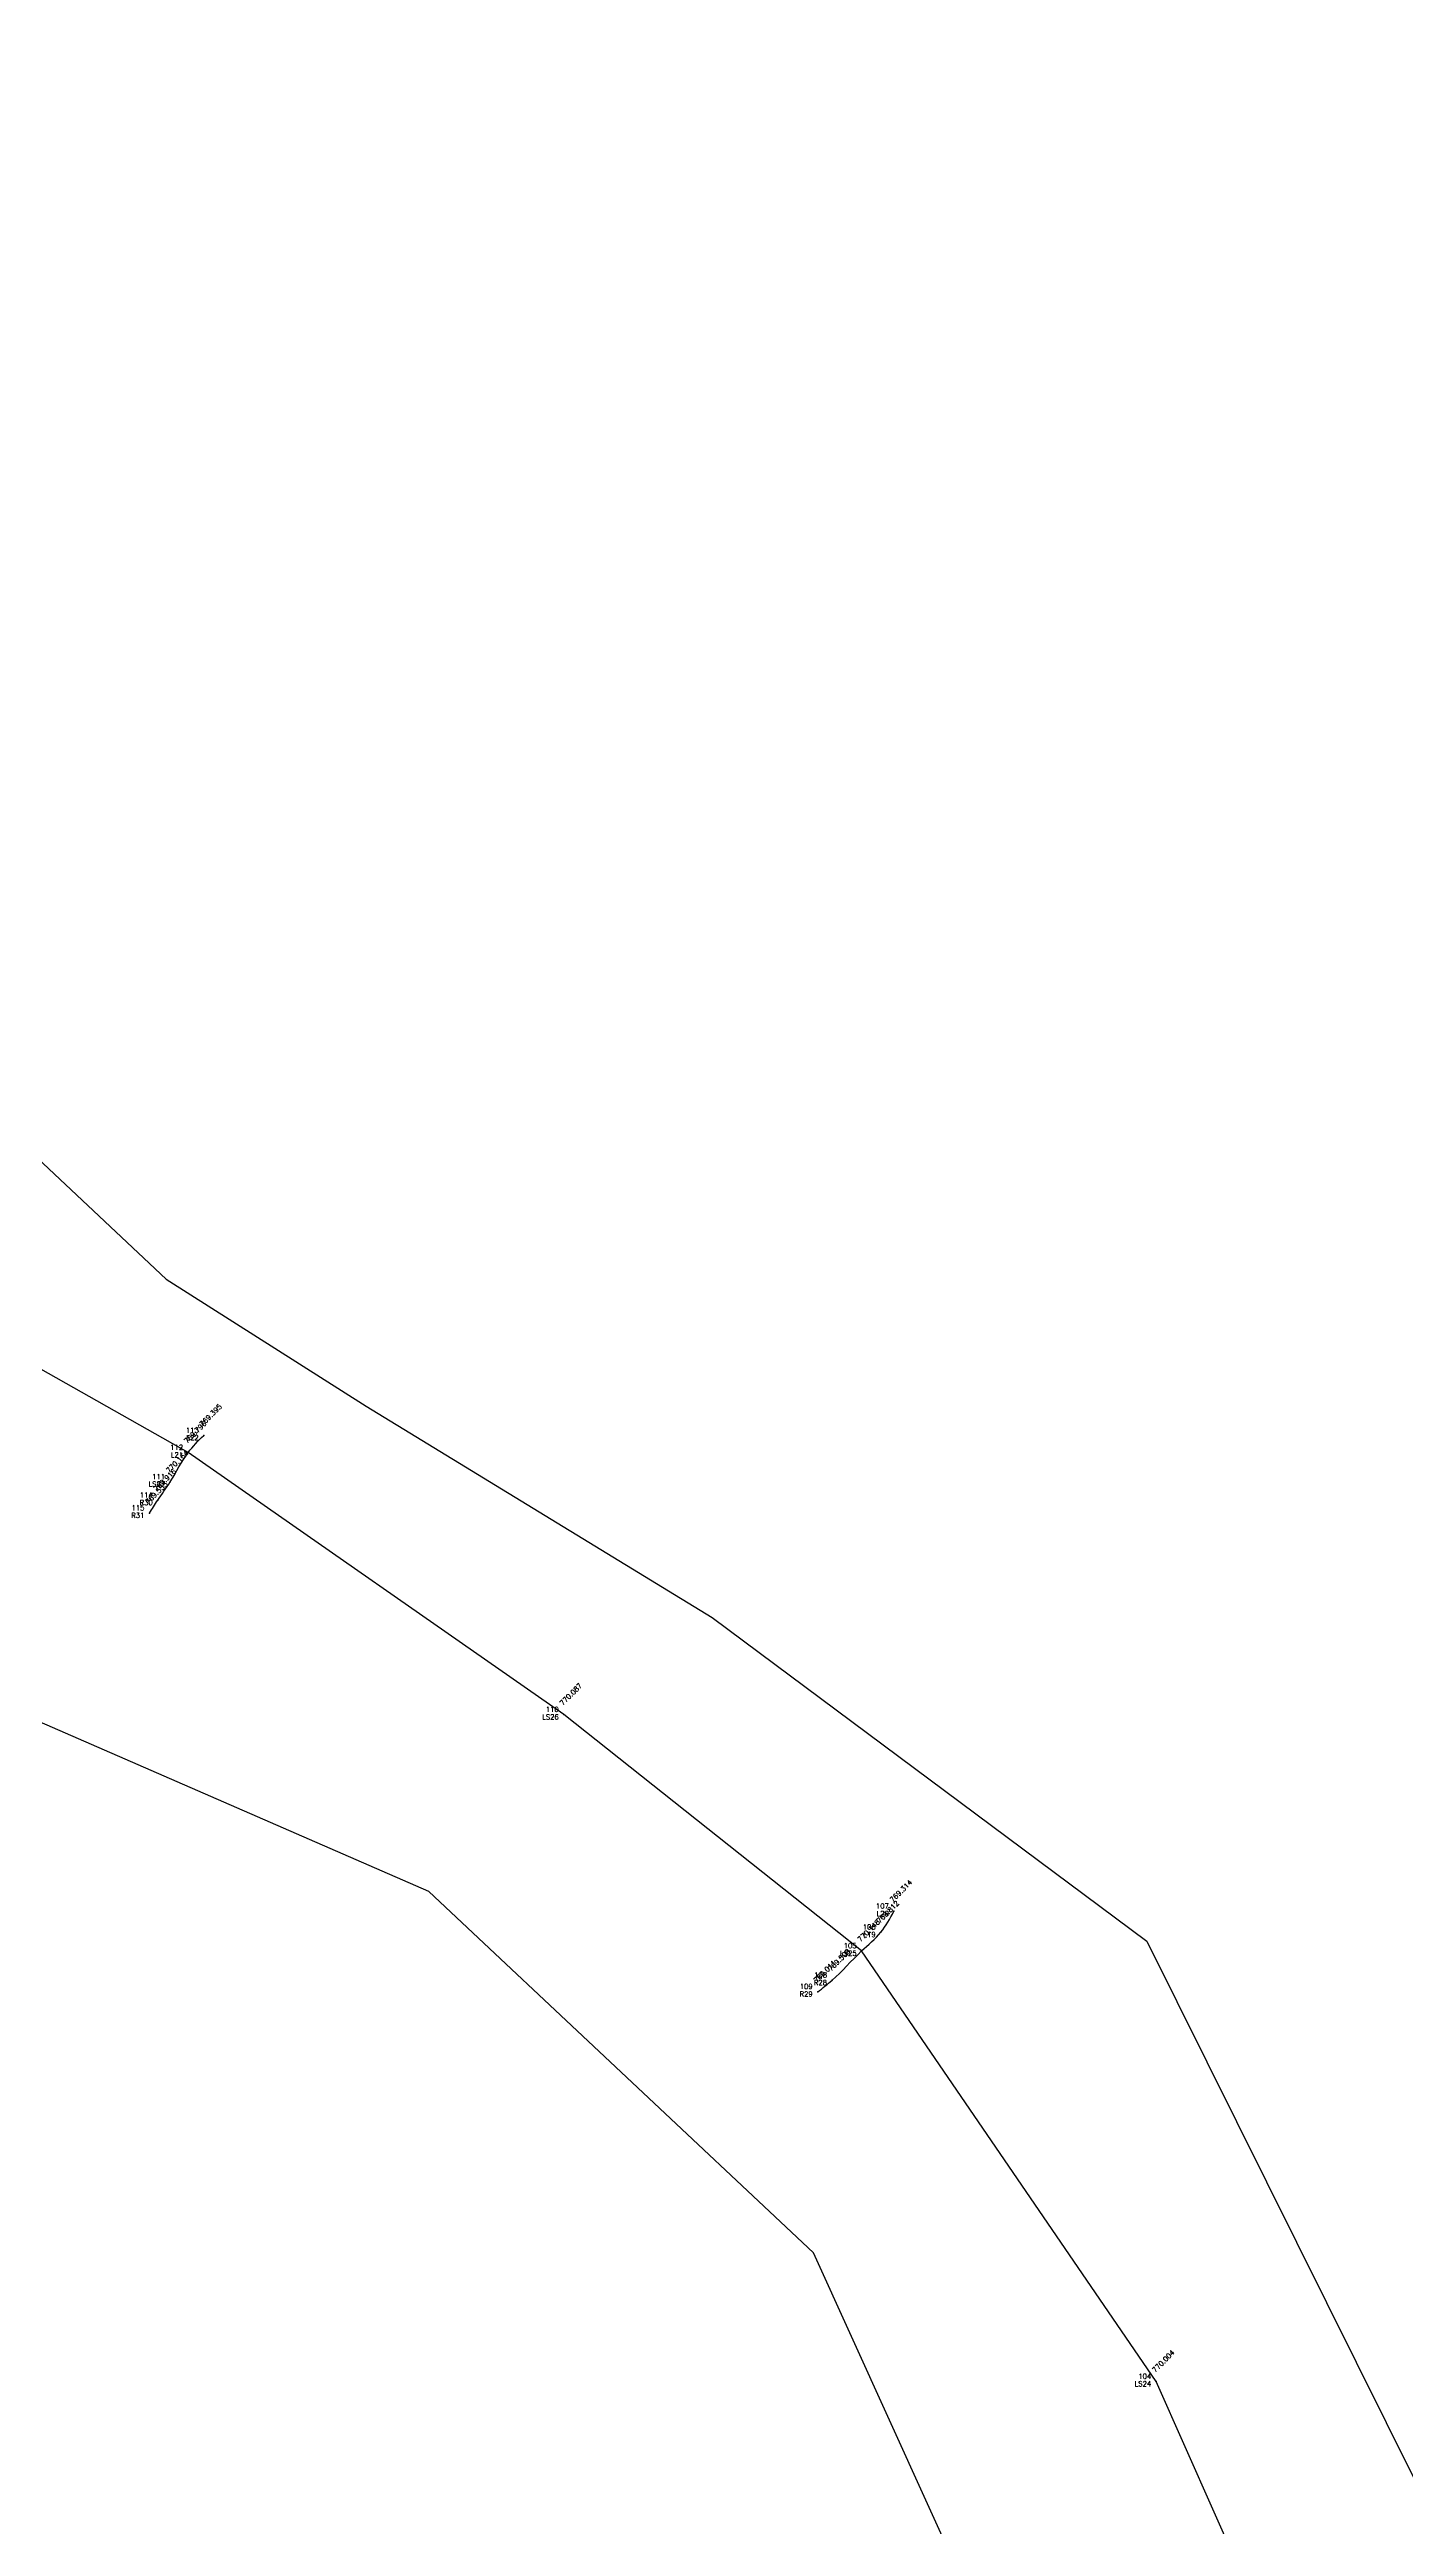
# Model space of a CAD drawing. Header units: millimetres. Extents: x 505 to 14020, y 627 to 6964.
# Drawn here: x 1951 to 2294, y 2873 to 3501 of the extents above; entities that cross this region are included whole.
import ezdxf
from ezdxf.enums import TextEntityAlignment as Align

# ---------------------------------------------------------------- set-up
doc = ezdxf.new("R2010")
doc.units = ezdxf.units.MM
for name, color, linetype in [('Boundary', 6, 'Continuous'), ('Points', 7, 'Continuous'), ('Points-ELV', 6, 'Continuous'), ('Points-NUM', 4, 'Continuous'), ('Points-TXT', 3, 'Continuous')]:
    doc.layers.add(name, color=color, linetype=linetype)
doc.styles.add('romans', font='romans.shx')

# ---------------------------------------------------------------- blocks, each defined once
blk = doc.blocks.new('POINTS')
at = {"layer": 'Points'}
blk.add_line((0, 0), (0, 0), dxfattribs=at)
blk.add_point((0, 0), dxfattribs=at)
at = {"layer": 'Points-ELV', "style": 'romans'}
blk.add_attdef('ELEV', text='', height=1, rotation=45, dxfattribs=at).set_placement((0, 0), align=Align.BOTTOM_LEFT)
at = {"layer": 'Points-NUM', "style": 'romans'}
blk.add_attdef('PTNUM', text='', height=1, dxfattribs=at).set_placement((0, 0), align=Align.BOTTOM_RIGHT)
at = {"layer": 'Points-TXT', "style": 'romans'}
blk.add_attdef('DESC', text='', height=1, dxfattribs=at).set_placement((0, 0), align=Align.BOTTOM_RIGHT)

msp = doc.modelspace()

# ---------------------------------------------------------------- linework, layer by layer
at = {"elevation": 774.157}
msp.add_lwpolyline([(2340.613, 2689.548), (2275.285, 2810.481), (2231.204, 2909.811), (2156.515, 3018.975), (2081.005, 3078.883), (1985.78, 3145.323), (1896.255, 3196.008), (1846.003, 3244.678), (1780.216, 3329.216), (1711.994, 3406.14), (1708.947, 3420.533), (1684.648, 3451.762)], dxfattribs=at)
for points in [[(1975.965, 3129.981, 774.003), (1978.073, 3133.232, 775.846), (1981.232, 3137.897, 777.112), (1985.78, 3145.323, 775.233), (1989.72, 3149.661, 773.187)], [(2145.374, 3008.635, 771.227), (2149.018, 3011.544, 773.769), (2156.515, 3018.975, 777.03), (2161.354, 3023.726, 775.315), (2164.687, 3029.034, 772.773)]]:
    msp.add_spline(points, degree=3)
at = {"layer": 'Boundary'}
for points in [[(1609.741, 3446.469, -3153.612), (1676.03, 3501.026, -3153.612), (1756.941, 3440.624, -3153.612), (1840.777, 3340.279, -3153.612), (1914.864, 3250.65, -3153.612), (1980.178, 3189.273, -3153.612), (2030.87, 3157.124, -3153.612), (2118.605, 3103.541, -3153.612), (2228.837, 3021.461, -3153.612), (2297.076, 2884.095, -3153.612)], [(2407.697, 2399.078, -3153.612), (2250.715, 2708.174, -3153.612), (2144.315, 2942.464, -3153.612), (2046.832, 3034.041, -3153.612), (1939.6, 3080.804, -3153.612), (1810.668, 3203.87, -3153.612), (1676.141, 3336.365, -3153.612), (1606.928, 3444.504, -3153.612)]]:
    msp.add_polyline3d(points, dxfattribs=at)

# ---------------------------------------------------------------- block references
at = {"layer": 'Points', "linetype": 'Continuous'}
ref = msp.add_blockref('POINTS', (1985.78, 3145.323, 775.233), dxfattribs=dict(at, xscale=5.103748448430278, yscale=5.103748448430278, zscale=5.103748448430278))
ref.add_attrib('PTNUM', '112', dxfattribs={"layer": 'Points-NUM', "height": 1.2759, "style": 'romans'}).set_placement((1984.504, 3145.642, 775.233), align=Align.BOTTOM_RIGHT)
ref.add_attrib('DESC', 'L21', dxfattribs={"layer": 'Points-TXT', "height": 1.2759, "style": 'romans'}).set_placement((1984.504, 3143.728, 775.233), align=Align.BOTTOM_RIGHT)
ref.add_attrib('ELEV', '769.796', dxfattribs={"layer": 'Points-ELV', "height": 1.2759, "rotation": 45, "style": 'romans'}).set_placement((1985.78, 3147.237, 775.233), align=Align.BOTTOM_LEFT)
ref = msp.add_blockref('POINTS', (1989.72, 3149.661, 773.187), dxfattribs=dict(at, xscale=5.103748448430278, yscale=5.103748448430278, zscale=5.103748448430278))
ref.add_attrib('PTNUM', '113', dxfattribs={"layer": 'Points-NUM', "height": 1.2759, "style": 'romans'}).set_placement((1988.444, 3149.98, 773.187), align=Align.BOTTOM_RIGHT)
ref.add_attrib('DESC', 'L22', dxfattribs={"layer": 'Points-TXT', "height": 1.2759, "style": 'romans'}).set_placement((1988.444, 3148.066, 773.187), align=Align.BOTTOM_RIGHT)
ref.add_attrib('ELEV', '769.395', dxfattribs={"layer": 'Points-ELV', "height": 1.2759, "rotation": 45, "style": 'romans'}).set_placement((1989.72, 3151.575, 773.187), align=Align.BOTTOM_LEFT)
ref = msp.add_blockref('POINTS', (1978.073, 3133.232, 775.846), dxfattribs=dict(at, xscale=5.103748448430278, yscale=5.103748448430278, zscale=5.103748448430278))
ref.add_attrib('PTNUM', '114', dxfattribs={"layer": 'Points-NUM', "height": 1.2759, "style": 'romans'}).set_placement((1976.797, 3133.551, 775.846), align=Align.BOTTOM_RIGHT)
ref.add_attrib('DESC', 'R30', dxfattribs={"layer": 'Points-TXT', "height": 1.2759, "style": 'romans'}).set_placement((1976.797, 3131.637, 775.846), align=Align.BOTTOM_RIGHT)
ref.add_attrib('ELEV', '769.916', dxfattribs={"layer": 'Points-ELV', "height": 1.2759, "rotation": 45, "style": 'romans'}).set_placement((1978.073, 3135.146, 775.846), align=Align.BOTTOM_LEFT)
ref = msp.add_blockref('POINTS', (1981.232, 3137.897, 777.112), dxfattribs=dict(at, xscale=5.103748448430278, yscale=5.103748448430278, zscale=5.103748448430278))
ref.add_attrib('PTNUM', '111', dxfattribs={"layer": 'Points-NUM', "height": 1.2759, "style": 'romans'}).set_placement((1979.956, 3138.216, 777.112), align=Align.BOTTOM_RIGHT)
ref.add_attrib('DESC', 'LS27', dxfattribs={"layer": 'Points-TXT', "height": 1.2759, "style": 'romans'}).set_placement((1979.956, 3136.302, 777.112), align=Align.BOTTOM_RIGHT)
ref.add_attrib('ELEV', '770.164', dxfattribs={"layer": 'Points-ELV', "height": 1.2759, "rotation": 45, "style": 'romans'}).set_placement((1981.232, 3139.811, 777.112), align=Align.BOTTOM_LEFT)
ref = msp.add_blockref('POINTS', (1975.965, 3129.981, 774.003), dxfattribs=dict(at, xscale=5.103748448430278, yscale=5.103748448430278, zscale=5.103748448430278))
ref.add_attrib('PTNUM', '115', dxfattribs={"layer": 'Points-NUM', "height": 1.2759, "style": 'romans'}).set_placement((1974.689, 3130.3, 774.003), align=Align.BOTTOM_RIGHT)
ref.add_attrib('DESC', 'R31', dxfattribs={"layer": 'Points-TXT', "height": 1.2759, "style": 'romans'}).set_placement((1974.689, 3128.386, 774.003), align=Align.BOTTOM_RIGHT)
ref.add_attrib('ELEV', '769.555', dxfattribs={"layer": 'Points-ELV', "height": 1.2759, "rotation": 45, "style": 'romans'}).set_placement((1975.965, 3131.895, 774.003), align=Align.BOTTOM_LEFT)
ref = msp.add_blockref('POINTS', (2081.005, 3078.883, 776.719), dxfattribs=dict(at, xscale=5.103748448430278, yscale=5.103748448430278, zscale=5.103748448430278))
ref.add_attrib('PTNUM', '110', dxfattribs={"layer": 'Points-NUM', "height": 1.2759, "style": 'romans'}).set_placement((2079.73, 3079.202, 776.719), align=Align.BOTTOM_RIGHT)
ref.add_attrib('DESC', 'LS26', dxfattribs={"layer": 'Points-TXT', "height": 1.2759, "style": 'romans'}).set_placement((2079.73, 3077.288, 776.719), align=Align.BOTTOM_RIGHT)
ref.add_attrib('ELEV', '770.087', dxfattribs={"layer": 'Points-ELV', "height": 1.2759, "rotation": 45, "style": 'romans'}).set_placement((2081.005, 3080.796, 776.719), align=Align.BOTTOM_LEFT)
ref = msp.add_blockref('POINTS', (2164.687, 3029.034, 772.773), dxfattribs=dict(at, xscale=5.103748448430278, yscale=5.103748448430278, zscale=5.103748448430278))
ref.add_attrib('PTNUM', '107', dxfattribs={"layer": 'Points-NUM', "height": 1.2759, "style": 'romans'}).set_placement((2163.411, 3029.353, 772.773), align=Align.BOTTOM_RIGHT)
ref.add_attrib('DESC', 'L20', dxfattribs={"layer": 'Points-TXT', "height": 1.2759, "style": 'romans'}).set_placement((2163.411, 3027.439, 772.773), align=Align.BOTTOM_RIGHT)
ref.add_attrib('ELEV', '769.314', dxfattribs={"layer": 'Points-ELV', "height": 1.2759, "rotation": 45, "style": 'romans'}).set_placement((2164.687, 3030.948, 772.773), align=Align.BOTTOM_LEFT)
ref = msp.add_blockref('POINTS', (2156.515, 3018.975, 777.03), dxfattribs=dict(at, xscale=5.103748448430278, yscale=5.103748448430278, zscale=5.103748448430278))
ref.add_attrib('PTNUM', '105', dxfattribs={"layer": 'Points-NUM', "height": 1.2759, "style": 'romans'}).set_placement((2155.24, 3019.294, 777.03), align=Align.BOTTOM_RIGHT)
ref.add_attrib('DESC', 'LS25', dxfattribs={"layer": 'Points-TXT', "height": 1.2759, "style": 'romans'}).set_placement((2155.24, 3017.38, 777.03), align=Align.BOTTOM_RIGHT)
ref.add_attrib('ELEV', '770.148', dxfattribs={"layer": 'Points-ELV', "height": 1.2759, "rotation": 45, "style": 'romans'}).set_placement((2156.515, 3020.889, 777.03), align=Align.BOTTOM_LEFT)
ref = msp.add_blockref('POINTS', (2161.354, 3023.726, 775.315), dxfattribs=dict(at, xscale=5.103748448430278, yscale=5.103748448430278, zscale=5.103748448430278))
ref.add_attrib('PTNUM', '106', dxfattribs={"layer": 'Points-NUM', "height": 1.2759, "style": 'romans'}).set_placement((2160.078, 3024.045, 775.315), align=Align.BOTTOM_RIGHT)
ref.add_attrib('DESC', 'L19', dxfattribs={"layer": 'Points-TXT', "height": 1.2759, "style": 'romans'}).set_placement((2160.078, 3022.131, 775.315), align=Align.BOTTOM_RIGHT)
ref.add_attrib('ELEV', '769.812', dxfattribs={"layer": 'Points-ELV', "height": 1.2759, "rotation": 45, "style": 'romans'}).set_placement((2161.354, 3025.64, 775.315), align=Align.BOTTOM_LEFT)
ref = msp.add_blockref('POINTS', (2145.374, 3008.635, 771.227), dxfattribs=dict(at, xscale=5.103748448430278, yscale=5.103748448430278, zscale=5.103748448430278))
ref.add_attrib('PTNUM', '109', dxfattribs={"layer": 'Points-NUM', "height": 1.2759, "style": 'romans'}).set_placement((2144.098, 3008.954, 771.227), align=Align.BOTTOM_RIGHT)
ref.add_attrib('DESC', 'R29', dxfattribs={"layer": 'Points-TXT', "height": 1.2759, "style": 'romans'}).set_placement((2144.098, 3007.04, 771.227), align=Align.BOTTOM_RIGHT)
ref.add_attrib('ELEV', '769.011', dxfattribs={"layer": 'Points-ELV', "height": 1.2759, "rotation": 45, "style": 'romans'}).set_placement((2145.374, 3010.548, 771.227), align=Align.BOTTOM_LEFT)
ref = msp.add_blockref('POINTS', (2149.018, 3011.544, 773.769), dxfattribs=dict(at, xscale=5.103748448430278, yscale=5.103748448430278, zscale=5.103748448430278))
ref.add_attrib('PTNUM', '108', dxfattribs={"layer": 'Points-NUM', "height": 1.2759, "style": 'romans'}).set_placement((2147.742, 3011.863, 773.769), align=Align.BOTTOM_RIGHT)
ref.add_attrib('DESC', 'R28', dxfattribs={"layer": 'Points-TXT', "height": 1.2759, "style": 'romans'}).set_placement((2147.742, 3009.949, 773.769), align=Align.BOTTOM_RIGHT)
ref.add_attrib('ELEV', '769.509', dxfattribs={"layer": 'Points-ELV', "height": 1.2759, "rotation": 45, "style": 'romans'}).set_placement((2149.018, 3013.458, 773.769), align=Align.BOTTOM_LEFT)
ref = msp.add_blockref('POINTS', (2231.204, 2909.811, 776.295), dxfattribs=dict(at, xscale=5.103748448430278, yscale=5.103748448430278, zscale=5.103748448430278))
ref.add_attrib('PTNUM', '104', dxfattribs={"layer": 'Points-NUM', "height": 1.2759, "style": 'romans'}).set_placement((2229.928, 2910.13, 776.295), align=Align.BOTTOM_RIGHT)
ref.add_attrib('DESC', 'LS24', dxfattribs={"layer": 'Points-TXT', "height": 1.2759, "style": 'romans'}).set_placement((2229.928, 2908.216, 776.295), align=Align.BOTTOM_RIGHT)
ref.add_attrib('ELEV', '770.004', dxfattribs={"layer": 'Points-ELV', "height": 1.2759, "rotation": 45, "style": 'romans'}).set_placement((2231.204, 2911.725, 776.295), align=Align.BOTTOM_LEFT)

doc.saveas('drawing.dxf')
